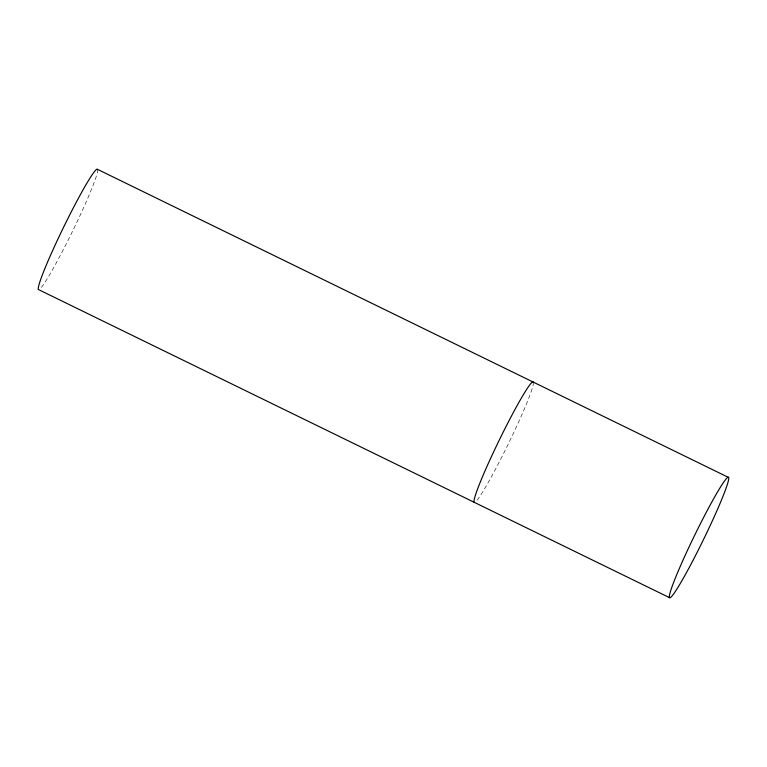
<?xml version="1.0" encoding="UTF-8"?>
<svg xmlns="http://www.w3.org/2000/svg" width="767" height="767" viewBox="0 0 767 767"><rect width="100%" height="100%" fill="white"/><g stroke="black" fill="none" stroke-linecap="round" stroke-linejoin="round"><path stroke-width="0.58" stroke-dasharray="3.83 2.88" d="M533.324 382.129A67.065 4.909 -64 0 1 510.343 439.731A67.065 4.909 -64 0 1 475.818 501.599M97.591 169.392A67.065 4.909 -64 0 1 74.61 226.994A67.065 4.909 -64 0 1 40.085 288.862"/><path stroke-width="1.15" d="M728.65 477.496A67.065 4.909 -64 0 0 681.796 562.873A67.065 4.909 -64 0 0 686.647 572.287A67.065 4.909 -64 0 0 728.65 477.496L97.591 169.392A67.065 4.909 -64 0 0 65.166 224.022A67.065 4.909 -64 0 0 38.35 289.504L669.409 597.608M474.083 502.241A67.065 4.909 -64 0 1 500.909 436.759A67.065 4.909 -64 0 1 533.324 382.129"/></g></svg>
